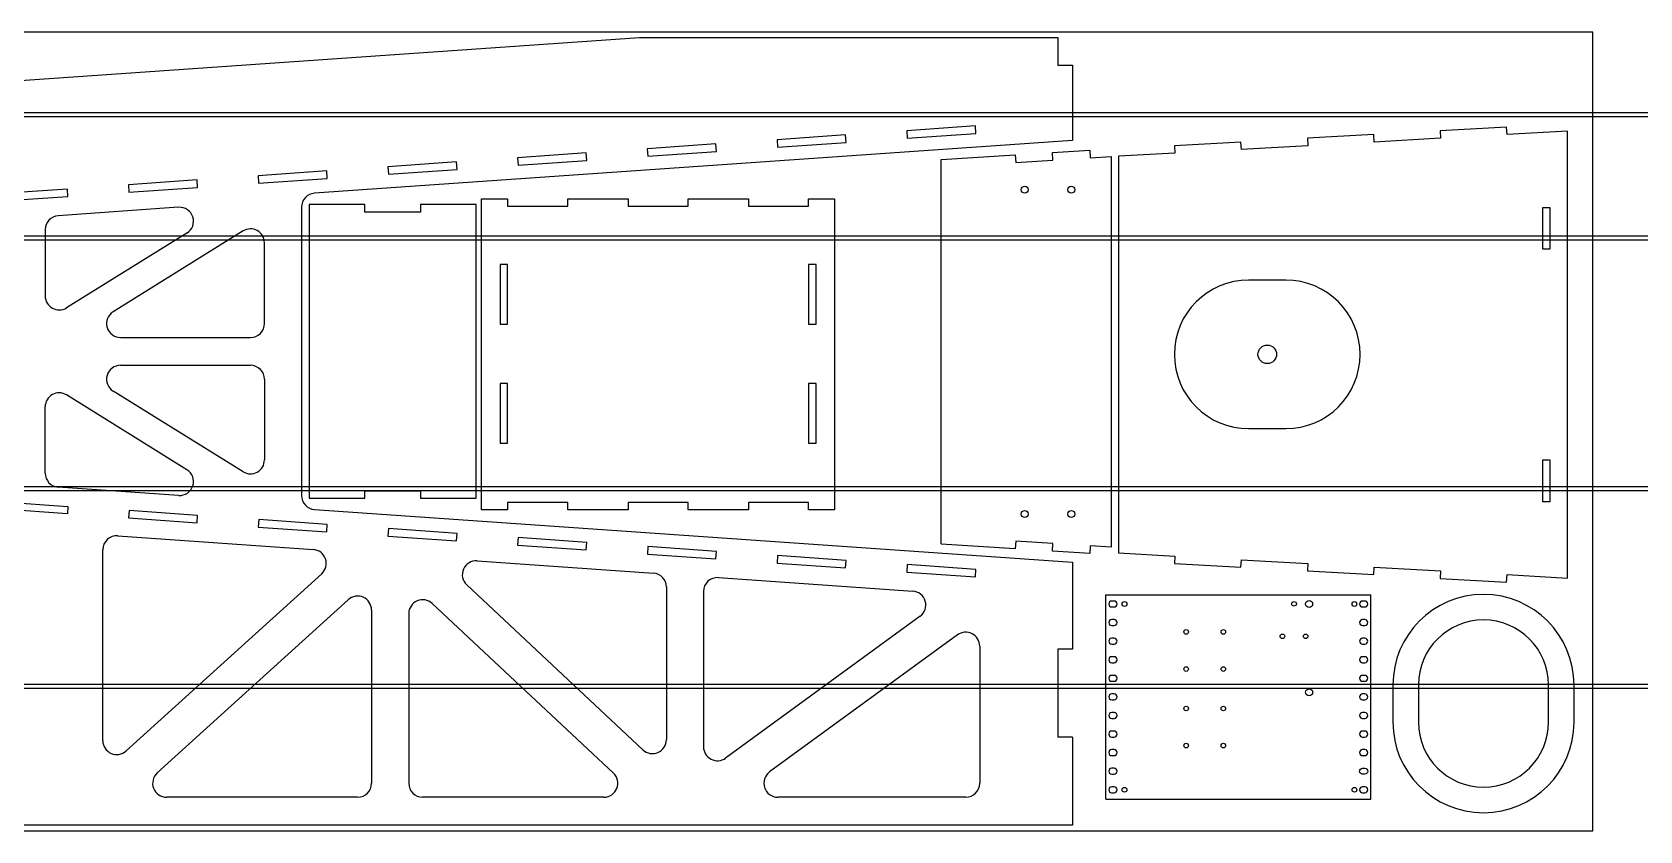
# Model space of a CAD drawing. Header units: inches. Extents: x -1514 to 1282, y -2074 to 286.
# Drawn here: x -1165.5 to -1079, y -1507.1 to -1464.1 of the extents above; entities that cross this region are included whole.
import ezdxf

# ---------------------------------------------------------------- set-up
doc = ezdxf.new("R2010")
doc.units = ezdxf.units.IN
doc.header["$LTSCALE"] = 0.1
doc.header["$MEASUREMENT"] = 0
doc.layers.add('pic', color=1, linetype='Continuous')

msp = doc.modelspace()

# ---------------------------------------------------------------- linework, layer by layer
at = {"color": 7, "linetype": 'Continuous', "lineweight": 25}
for p, q in [((-1157.6255, -1473.50558), (-1164.10995, -1473.95614)), ((-1164.80796, -1474.70434), (-1164.80796, -1478.27982)), ((-1157.1779, -1474.89095), (-1163.66235, -1478.91699)), ((-1154.15357, -1474.77881), (-1161.15187, -1479.1239)), ((-1153.00796, -1479.76107), (-1153.00796, -1475.41599)), ((-1160.75627, -1480.51107), (-1153.75796, -1480.51107)), ((-1160.75627, -1482.01107), (-1153.75796, -1482.01107)), ((-1153.00796, -1482.76107), (-1153.00796, -1487.10616)), ((-1157.1779, -1487.6312), (-1163.66235, -1483.60516)), ((-1154.15357, -1487.74334), (-1161.15187, -1483.39825)), ((-1164.80796, -1487.81781), (-1164.80796, -1484.24233)), ((-1157.6255, -1489.01657), (-1164.10995, -1488.56601)), ((-1160.90597, -1491.19413), (-1150.37915, -1491.92558)), ((-1161.70796, -1502.21936), (-1161.70796, -1491.94233)), ((-1141.55545, -1492.53869), (-1132.07264, -1493.19759)), ((-1149.92733, -1493.22937), (-1160.45415, -1502.77495)), ((-1128.57264, -1493.44079), (-1118.10841, -1494.16789)), ((-1132.63714, -1502.71037), (-1142.11995, -1493.83444)), ((-1131.37462, -1493.94579), (-1131.37462, -1502.1628)), ((-1129.37462, -1494.18898), (-1129.37462, -1502.54868)), ((-1107.71367, -1494.36209), (-1093.46367, -1494.36209)), ((-1107.71367, -1505.36209), (-1107.71367, -1494.36209)), ((-1093.46367, -1505.36209), (-1093.46367, -1494.36209)), ((-1148.49509, -1494.63045), (-1158.77948, -1503.9562)), ((-1147.24129, -1495.18605), (-1147.24129, -1504.51179)), ((-1134.22427, -1503.96423), (-1143.97877, -1494.834)), ((-1145.24129, -1495.38157), (-1145.24129, -1504.51179)), ((-1117.71842, -1495.52202), (-1128.18265, -1503.15462)), ((-1115.69993, -1496.52523), (-1125.8187, -1503.90585)), ((-1114.50796, -1497.13117), (-1114.50796, -1504.51179)), ((-1109.50796, -1502.02617), (-1110.30796, -1502.02617)), ((-1147.99129, -1505.26179), (-1158.27568, -1505.26179)), ((-1134.73679, -1505.26179), (-1144.49129, -1505.26179)), ((-1115.25796, -1505.26179), (-1125.37673, -1505.26179)), ((-1107.71367, -1505.36209), (-1093.46367, -1505.36209))]:
    msp.add_line(p, q, dxfattribs=at)
for points in [[(-1166.40995, -1466.70322), (-1132.8125, -1464.36873), (-1110.30796, -1464.36873), (-1110.30796, -1465.86078), (-1109.50796, -1465.86078), (-1109.50796, -1469.91163), (-1150.30995, -1472.74672, 0.39403768), (-1151.00796, -1473.49492), (-1151.00796, -1489.02723, 0.39403768), (-1150.30995, -1489.77542), (-1109.50796, -1492.61052), (-1109.50796, -1497.29055), (-1110.30796, -1497.29055), (-1110.30796, -1502.02617)], [(-1109.50796, -1502.02617), (-1109.50796, -1506.76179), (-1166.35796, -1506.76179, -0.41421356)]]:
    msp.add_lwpolyline(points, format="xyb", dxfattribs=at)
for points in [[(-1114.74197, -1469.12461), (-1118.4324, -1469.38094), (-1118.40473, -1469.77927), (-1114.71431, -1469.52295)], [(-1086.12575, -1493.28102), (-1082.8688, -1493.46301), (-1082.8688, -1469.40839), (-1086.12575, -1469.59038), (-1086.14806, -1469.19102), (-1089.72268, -1469.39076), (-1089.70037, -1469.79011), (-1093.27498, -1469.98984), (-1093.2973, -1469.59049), (-1096.87191, -1469.79022), (-1096.8496, -1470.18958), (-1100.42422, -1470.38931), (-1100.44653, -1469.98996), (-1104.02115, -1470.18969), (-1103.99883, -1470.58905), (-1107.03172, -1470.75851), (-1107.03172, -1492.11289), (-1103.99883, -1492.28235), (-1104.02115, -1492.68171), (-1100.44653, -1492.88144), (-1100.42422, -1492.48209), (-1096.8496, -1492.68182), (-1096.87191, -1493.08118), (-1093.2973, -1493.28091), (-1093.27498, -1492.88155), (-1089.70037, -1493.08129), (-1089.72268, -1493.48064), (-1086.14806, -1493.68038)], [(-1128.70624, -1470.09453), (-1132.39875, -1470.351), (-1132.37109, -1470.74933), (-1128.67857, -1470.49286)], [(-1121.7241, -1469.60957), (-1125.41558, -1469.86597), (-1125.38791, -1470.2643), (-1121.69644, -1470.0079)], [(-1142.6705, -1471.06444), (-1146.3651, -1471.32106), (-1146.33744, -1471.71939), (-1142.64283, -1471.46277)], [(-1135.68837, -1470.57948), (-1139.38193, -1470.83603), (-1139.35426, -1471.23436), (-1135.6607, -1470.97782)], [(-1149.65263, -1471.5494), (-1153.34828, -1471.80609), (-1153.32061, -1472.20442), (-1149.62496, -1471.94773)], [(-1167.10796, -1472.76179), (-1167.08029, -1473.16012), (-1163.58922, -1472.91765), (-1163.61689, -1472.51931)], [(-1156.63476, -1472.03436), (-1160.33146, -1472.29112), (-1160.30379, -1472.68945), (-1156.60709, -1472.43269)], [(-1144.60857, -1473.36107), (-1144.60857, -1473.76107), (-1147.60857, -1473.76107), (-1147.60857, -1473.36107), (-1150.60857, -1473.36107), (-1150.60857, -1489.16107), (-1147.60857, -1489.16107), (-1147.60857, -1488.76107), (-1144.60857, -1488.76107), (-1144.60857, -1489.16107), (-1141.60857, -1489.16107), (-1141.60857, -1473.36107)], [(-1083.82345, -1475.76689), (-1084.19845, -1475.76689), (-1084.19845, -1473.51689), (-1083.82345, -1473.51689)], [(-1139.91704, -1479.7912), (-1139.91704, -1476.58975), (-1140.31729, -1476.58975), (-1140.31729, -1479.7912)], [(-1123.71898, -1479.7912), (-1123.31873, -1479.7912), (-1123.31873, -1476.58975), (-1123.71898, -1476.58975)], [(-1139.91704, -1486.19411), (-1139.91704, -1482.99266), (-1140.31729, -1482.99266), (-1140.31729, -1486.19411)], [(-1123.71898, -1486.19411), (-1123.31873, -1486.19411), (-1123.31873, -1482.99266), (-1123.71898, -1482.99266)], [(-1084.19845, -1489.35451), (-1084.19845, -1487.10451), (-1083.82345, -1487.10451), (-1083.82345, -1489.35451)], [(-1156.63476, -1490.48779), (-1156.60709, -1490.08946), (-1160.29752, -1489.83313), (-1160.32519, -1490.23147)], [(-1149.65263, -1490.97275), (-1149.62496, -1490.57442), (-1153.31539, -1490.31809), (-1153.34306, -1490.71642)], [(-1142.6705, -1491.45771), (-1142.64283, -1491.05937), (-1146.33326, -1490.80305), (-1146.36093, -1491.20138)], [(-1135.68837, -1491.94266), (-1135.6607, -1491.54433), (-1139.35113, -1491.288), (-1139.37879, -1491.68634)], [(-1128.70624, -1492.42762), (-1128.67857, -1492.02929), (-1132.369, -1491.77296), (-1132.39666, -1492.1713)], [(-1121.72515, -1492.91251), (-1121.69748, -1492.51417), (-1125.38791, -1492.25785), (-1125.41558, -1492.65618)], [(-1114.74197, -1493.39754), (-1114.71431, -1492.9992), (-1118.40473, -1492.74288), (-1118.4324, -1493.14121)]]:
    msp.add_lwpolyline(points, close=True, dxfattribs=at)
msp.add_lwpolyline([(-1116.58279, -1491.62248), (-1116.58279, -1470.93639), (-1112.59785, -1470.68569), (-1112.57274, -1471.08485), (-1110.56772, -1470.95871), (-1110.59283, -1470.55955), (-1108.58781, -1470.4334), (-1108.56269, -1470.83257), (-1107.43784, -1470.7618), (-1107.43784, -1491.8088), (-1108.56269, -1491.73803), (-1108.58781, -1492.13719), (-1110.59283, -1492.01105), (-1110.56772, -1491.61189), (-1112.57274, -1491.48575), (-1112.59785, -1491.88491), (-1116.58352, -1491.63416)], dxfattribs=at)
for points in [[(-1123.71801, -1473.44556), (-1123.71801, -1473.04556), (-1122.31873, -1473.04556), (-1122.31873, -1489.79556), (-1123.71898, -1489.79556), (-1123.71898, -1489.39556), (-1126.95801, -1489.39556), (-1126.95801, -1489.79556), (-1130.1985, -1489.79556), (-1130.1985, -1489.39556), (-1133.43753, -1489.39556), (-1133.43753, -1489.79556), (-1136.67801, -1489.79556), (-1136.67801, -1489.39556), (-1139.91704, -1489.39556), (-1139.91704, -1489.79556), (-1141.31729, -1489.79556), (-1141.31729, -1473.04556), (-1139.91801, -1473.04556), (-1139.91801, -1473.44556), (-1136.67801, -1473.44556), (-1136.67801, -1473.04556), (-1133.43801, -1473.04556), (-1133.43801, -1473.44556), (-1130.19801, -1473.44556), (-1130.19801, -1473.04556), (-1126.95801, -1473.04556), (-1126.95801, -1473.44556)], [(-1163.58922, -1489.6045), (-1163.61689, -1490.00284), (-1167.10796, -1489.76036), (-1167.08029, -1489.36202)]]:
    msp.add_lwpolyline(points, close=True)
for points in [[(-1098.03174, -1485.42056, 1), (-1098.03174, -1477.42056), (-1100.03174, -1477.42056, 1), (-1100.03174, -1485.42056)], [(-1092.26941, -1501.22091, 1), (-1082.51941, -1501.22091), (-1082.51941, -1499.22091, 1), (-1092.26941, -1499.22091)], [(-1090.89441, -1501.22091, 1), (-1083.89441, -1501.22091), (-1083.89441, -1499.22091, 1), (-1090.89441, -1499.22091)]]:
    msp.add_lwpolyline(points, format="xyb", close=True)
for points in [[(-1107.27617, -1494.70209), (-1107.40117, -1494.70209, 1), (-1107.40117, -1495.02209), (-1107.27617, -1495.02209, 1)], [(-1093.90117, -1495.02209), (-1093.77617, -1495.02209, 1), (-1093.77617, -1494.70209), (-1093.90117, -1494.70209, 1)], [(-1107.27617, -1495.70209), (-1107.40117, -1495.70209, 1), (-1107.40117, -1496.02209), (-1107.27617, -1496.02209, 1)], [(-1093.90117, -1496.02209), (-1093.77617, -1496.02209, 1), (-1093.77617, -1495.70209), (-1093.90117, -1495.70209, 1)], [(-1107.27617, -1496.70209), (-1107.40117, -1496.70209, 1), (-1107.40117, -1497.02209), (-1107.27617, -1497.02209, 1)], [(-1093.90117, -1497.02209), (-1093.77617, -1497.02209, 1), (-1093.77617, -1496.70209), (-1093.90117, -1496.70209, 1)], [(-1107.27617, -1497.70209), (-1107.40117, -1497.70209, 1), (-1107.40117, -1498.02209), (-1107.27617, -1498.02209, 1)], [(-1093.77617, -1498.02209, 1), (-1093.77617, -1497.70209), (-1093.90117, -1497.70209, 1), (-1093.90117, -1498.02209)], [(-1107.27617, -1498.70209), (-1107.40117, -1498.70209, 1), (-1107.40117, -1499.02209), (-1107.27617, -1499.02209, 1)], [(-1093.77617, -1499.02209, 1), (-1093.77617, -1498.70209), (-1093.90117, -1498.70209, 1), (-1093.90117, -1499.02209)], [(-1107.27617, -1499.70209), (-1107.40117, -1499.70209, 1), (-1107.40117, -1500.02209), (-1107.27617, -1500.02209, 1)], [(-1093.77617, -1500.02209, 1), (-1093.77617, -1499.70209), (-1093.90117, -1499.70209, 1), (-1093.90117, -1500.02209)], [(-1107.27617, -1500.70209), (-1107.40117, -1500.70209, 1), (-1107.40117, -1501.02209), (-1107.27617, -1501.02209, 1)], [(-1093.77617, -1501.02209, 1), (-1093.77617, -1500.70209), (-1093.90117, -1500.70209, 1), (-1093.90117, -1501.02209)], [(-1107.27617, -1501.70209), (-1107.40117, -1501.70209, 1), (-1107.40117, -1502.02209), (-1107.27617, -1502.02209, 1)], [(-1093.77617, -1502.02209, 1), (-1093.77617, -1501.70209), (-1093.90117, -1501.70209, 1), (-1093.90117, -1502.02209)], [(-1107.27617, -1502.70209), (-1107.40117, -1502.70209, 1), (-1107.40117, -1503.02209), (-1107.27617, -1503.02209, 1)], [(-1093.77617, -1503.02209, 1), (-1093.77617, -1502.70209), (-1093.90117, -1502.70209, 1), (-1093.90117, -1503.02209)], [(-1107.27617, -1503.70209), (-1107.40117, -1503.70209, 1), (-1107.40117, -1504.02209), (-1107.27617, -1504.02209, 1)], [(-1093.77617, -1504.02209), (-1093.90117, -1504.02209, -1), (-1093.90117, -1503.70209), (-1093.77617, -1503.70209, -1)], [(-1107.40117, -1504.70209, 1), (-1107.40117, -1505.02209), (-1107.27617, -1505.02209, 1), (-1107.27617, -1504.70209)], [(-1093.90117, -1505.02209), (-1093.77617, -1505.02209, 1), (-1093.77617, -1504.70209), (-1093.90117, -1504.70209, 1)]]:
    msp.add_lwpolyline(points, format="xyb", close=True, dxfattribs=at)
for centre, radius in [((-1112.08279, -1472.55403), 0.1875), ((-1109.58279, -1472.55403), 0.1875), ((-1112.08279, -1490.01657), 0.1875), ((-1109.58279, -1490.01657), 0.1875), ((-1106.71367, -1494.86209), 0.13), ((-1097.58867, -1494.85248), 0.125), ((-1096.77617, -1494.86209), 0.1875), ((-1094.33867, -1494.86209), 0.13), ((-1103.39489, -1496.36209), 0.125), ((-1101.39489, -1496.36209), 0.125), ((-1098.21367, -1496.60248), 0.125), ((-1096.96367, -1496.60248), 0.125), ((-1103.39489, -1498.36209), 0.125), ((-1101.39489, -1498.36209), 0.125), ((-1096.77617, -1499.61209), 0.1875), ((-1103.39489, -1500.48709), 0.125), ((-1101.39489, -1500.48709), 0.125), ((-1103.39489, -1502.48709), 0.125), ((-1101.39489, -1502.48709), 0.125), ((-1106.71367, -1504.86209), 0.13), ((-1094.33867, -1504.86209), 0.13)]:
    msp.add_circle(centre, radius, dxfattribs=at)
msp.add_circle((-1099.03174, -1481.42056), 0.5)
for centre, start, end in [((-1157.57351, -1474.25377), 301.8351789, 93.9747647), ((-1164.05796, -1474.70434), 93.9747647, 180), ((-1153.75796, -1475.41599), 0, 121.8351789), ((-1164.05796, -1478.27982), 180, 301.8351789), ((-1160.75627, -1479.76107), 121.8351789, 270), ((-1153.75796, -1479.76107), 270, 0), ((-1160.75627, -1482.76107), 90, 238.1648211), ((-1153.75796, -1482.76107), 0, 90), ((-1164.05796, -1484.24233), 58.1648211, 180), ((-1153.75796, -1487.10616), 238.1648211, 0), ((-1164.05796, -1487.81781), 180, 266.0252353), ((-1157.57351, -1488.26838), 266.0252353, 58.1648211), ((-1160.95796, -1491.94233), 86.0252353, 180), ((-1150.43114, -1492.67377), 312.2013229, 86.0252353), ((-1141.60744, -1493.28688), 86.0252353, 226.8933583), ((-1132.12462, -1493.94579), 0, 86.0252353), ((-1128.62462, -1494.18898), 86.0252353, 180), ((-1147.99129, -1495.18605), 0, 132.2013229), ((-1118.16039, -1494.91608), 306.1069705, 86.0252353), ((-1144.49129, -1495.38157), 46.8933583, 180), ((-1115.25796, -1497.13117), 0, 126.1069705), ((-1160.95796, -1502.21936), 180, 312.2013229), ((-1132.12462, -1502.1628), 226.8933583, 0), ((-1128.62462, -1502.54868), 180, 306.1069705), ((-1158.27568, -1504.51179), 132.2013229, 270), ((-1134.73679, -1504.51179), 270, 46.8933583), ((-1125.37673, -1504.51179), 126.1069705, 270), ((-1147.99129, -1504.51179), 270, 0), ((-1144.49129, -1504.51179), 180, 270), ((-1115.25796, -1504.51179), 270, 0)]:
    msp.add_arc(centre, 0.75, start, end, dxfattribs=at)
at = {"layer": 'pic', "color": 1}
msp.add_lwpolyline([(-1195.00188, -1507.07472), (-1081.50188, -1507.07472), (-1081.50188, -1464.07472), (-1195.00188, -1464.07472)], close=True, dxfattribs=at)
at = {"layer": 'pic'}
for points in [[(-1200.42527, -1468.61287), (-1070.42527, -1468.61287), (-1070.42527, -1468.41287), (-1200.42527, -1468.41287)], [(-1200.42527, -1475.26421), (-1070.42527, -1475.26421), (-1070.42527, -1475.06421), (-1200.42527, -1475.06421)], [(-1200.42527, -1488.75694), (-1070.42527, -1488.75694), (-1070.42527, -1488.55694), (-1200.42527, -1488.55694)], [(-1200.42527, -1499.39908), (-1070.42527, -1499.39908), (-1070.42527, -1499.19908), (-1200.42527, -1499.19908)]]:
    msp.add_lwpolyline(points, close=True, dxfattribs=at)

doc.saveas('drawing.dxf')
